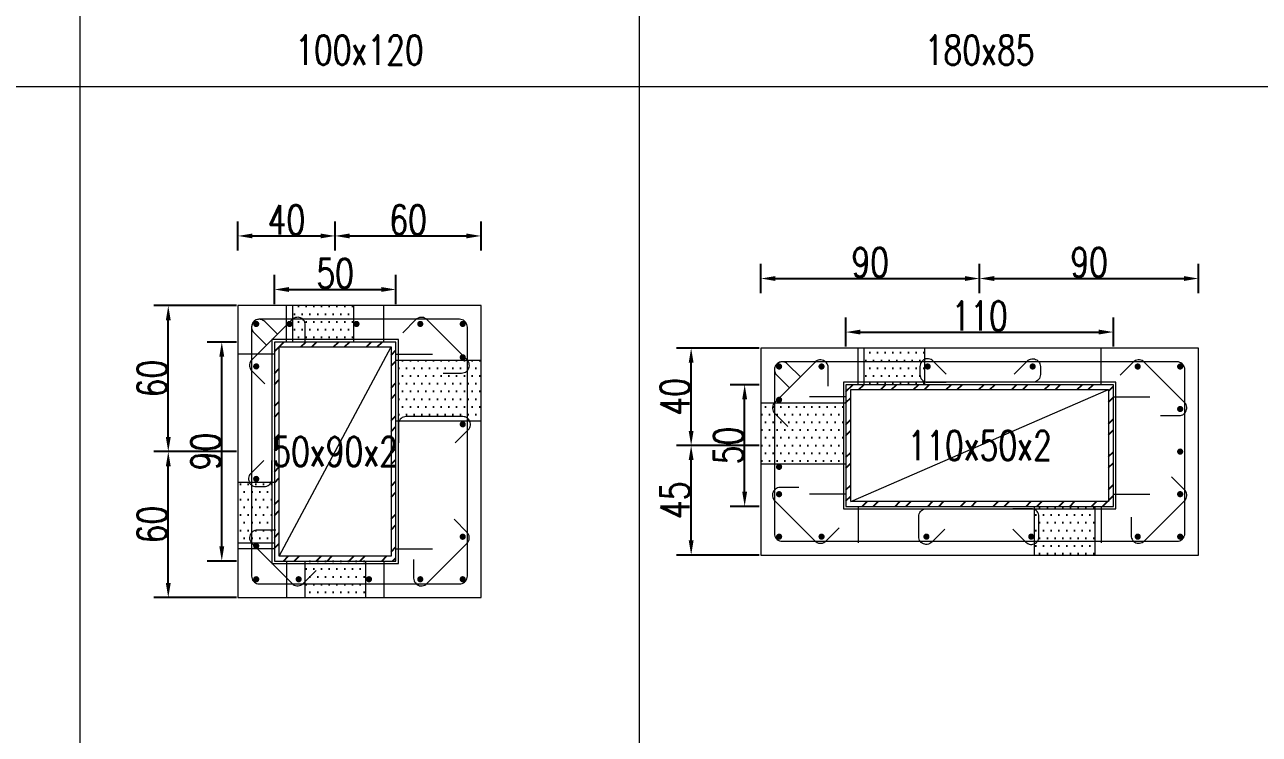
# Model space of a CAD drawing. Header units: millimetres. Extents: x 0 to 3905, y 0 to 8880.
# Drawn here: x 1427 to 1935, y 6568 to 6859 of the extents above; entities that cross this region are included whole.
import ezdxf
from ezdxf.enums import TextEntityAlignment as Align

# ---------------------------------------------------------------- set-up
doc = ezdxf.new("R2010")
doc.units = ezdxf.units.MM
doc.layers.get('DEFPOINTS').update_dxf_attribs({"color": 3})
for name, color, linetype in [('Hatch線', 6, 'Continuous'), ('TC-鋼粱', 132, 'Continuous'), ('主筋斷面', 2, 'Continuous'), ('文字-斷面尺寸', 7, 'Continuous'), ('文字-輔助字', 7, 'Continuous'), ('柱斷面線', 4, 'Continuous'), ('標註字', 4, 'Continuous'), ('箍筋線', 1, 'Continuous'), ('網格線', 7, 'Continuous'), ('鋼柱', 11, 'Continuous')]:
    doc.layers.add(name, color=color, linetype=linetype)
doc.styles.add('note', font='txt.shx', dxfattribs={"width": 0.75, "height": 12})
doc.styles.add('txt', font='txt.shx', dxfattribs={"height": 0.2, "bigfont": 'chineset.shx'})
doc.dimstyles.new('RCAD_DIM', dxfattribs={"dimtxt": 12, "dimasz": 6, "dimexe": 6, "dimexo": 0.625, "dimtad": 1, "dimdec": 0, "dimdsep": 46, "dimtxsty": 'note', "dimcen": 2.5, "dimclrd": 256, "dimclre": 256, "dimclrt": 256, "dimadec": 0, "dimazin": 0, "dimtfac": 1, "dimtmove": 0, "dimatfit": 3, "dimfxl": 0, "dimtolj": 1, "dimarcsym": 0})

# ---------------------------------------------------------------- blocks, each defined once
blk = doc.blocks.new('*D906')
at = {"layer": 'DEFPOINTS', "color": 0}
for p in [(1580, 6750.62), (1530, 6744), (1580, 6744)]:
    blk.add_point(p, dxfattribs=at)
at = {"layer": '標註字', "lineweight": -2}
for p, q in [((1530, 6744.62), (1530, 6756.62)), ((1580, 6744.62), (1580, 6756.62)), ((1536, 6750.62), (1574, 6750.62))]:
    blk.add_line(p, q, dxfattribs=at)
at = {"layer": '標註字'}
for points in [[(1536, 6751.62), (1536, 6749.62), (1530, 6750.62)], [(1574, 6749.62), (1574, 6751.62), (1580, 6750.62)]]:
    blk.add_solid(points, dxfattribs=at)
at = {"layer": '標註字', "insert": (1555, 6757.25), "char_height": 12, "attachment_point": 5, "style": 'note'}
blk.add_mtext('\\A1;50', dxfattribs=at)
blk = doc.blocks.new('*D907')
at = {"layer": 'DEFPOINTS', "color": 0}
for p in [(1508.38, 6729), (1515, 6729), (1515, 6639)]:
    blk.add_point(p, dxfattribs=at)
at = {"layer": '標註字', "lineweight": -2}
for p, q in [((1514.38, 6729), (1502.38, 6729)), ((1508.38, 6645), (1508.38, 6723)), ((1514.38, 6639), (1502.38, 6639))]:
    blk.add_line(p, q, dxfattribs=at)
at = {"layer": '標註字'}
for points in [[(1509.38, 6723), (1507.38, 6723), (1508.38, 6729)], [(1507.38, 6645), (1509.38, 6645), (1508.38, 6639)]]:
    blk.add_solid(points, dxfattribs=at)
at = {"layer": '標註字', "insert": (1501.75, 6684), "char_height": 12, "attachment_point": 5, "rotation": 90, "style": 'note'}
blk.add_mtext('\\A1;90', dxfattribs=at)
blk = doc.blocks.new('*D908')
at = {"layer": 'DEFPOINTS', "color": 0}
for p in [(1555, 6772.62), (1515, 6766), (1555, 6766)]:
    blk.add_point(p, dxfattribs=at)
at = {"layer": '標註字', "lineweight": -2}
for p, q in [((1515, 6766.62), (1515, 6778.62)), ((1555, 6766.62), (1555, 6778.62)), ((1521, 6772.62), (1549, 6772.62))]:
    blk.add_line(p, q, dxfattribs=at)
at = {"layer": '標註字'}
for points in [[(1521, 6773.62), (1521, 6771.62), (1515, 6772.62)], [(1549, 6771.62), (1549, 6773.62), (1555, 6772.62)]]:
    blk.add_solid(points, dxfattribs=at)
at = {"layer": '標註字', "insert": (1535, 6779.25), "char_height": 12, "attachment_point": 5, "style": 'note'}
blk.add_mtext('\\A1;40', dxfattribs=at)
blk = doc.blocks.new('*D909')
at = {"layer": 'DEFPOINTS', "color": 0}
for p in [(1615, 6772.62), (1555, 6766), (1615, 6766)]:
    blk.add_point(p, dxfattribs=at)
at = {"layer": '標註字', "lineweight": -2}
for p, q in [((1555, 6766.62), (1555, 6778.62)), ((1615, 6766.62), (1615, 6778.62)), ((1561, 6772.62), (1609, 6772.62))]:
    blk.add_line(p, q, dxfattribs=at)
at = {"layer": '標註字'}
for points in [[(1561, 6773.62), (1561, 6771.62), (1555, 6772.62)], [(1609, 6771.62), (1609, 6773.62), (1615, 6772.62)]]:
    blk.add_solid(points, dxfattribs=at)
at = {"layer": '標註字', "insert": (1585, 6779.25), "char_height": 12, "attachment_point": 5, "style": 'note'}
blk.add_mtext('\\A1;60', dxfattribs=at)
blk = doc.blocks.new('*D910')
at = {"layer": 'DEFPOINTS', "color": 0}
for p in [(1486.38, 6684), (1515, 6684), (1515, 6624)]:
    blk.add_point(p, dxfattribs=at)
at = {"layer": '標註字', "lineweight": -2}
for p, q in [((1514.38, 6684), (1480.38, 6684)), ((1486.38, 6630), (1486.38, 6678)), ((1514.38, 6624), (1480.38, 6624))]:
    blk.add_line(p, q, dxfattribs=at)
at = {"layer": '標註字'}
for points in [[(1487.38, 6678), (1485.38, 6678), (1486.38, 6684)], [(1485.38, 6630), (1487.38, 6630), (1486.38, 6624)]]:
    blk.add_solid(points, dxfattribs=at)
at = {"layer": '標註字', "insert": (1479.75, 6654), "char_height": 12, "attachment_point": 5, "rotation": 90, "style": 'note'}
blk.add_mtext('\\A1;60', dxfattribs=at)
blk = doc.blocks.new('*D911')
at = {"layer": 'DEFPOINTS', "color": 0}
for p in [(1486.38, 6744), (1515, 6744), (1515, 6684)]:
    blk.add_point(p, dxfattribs=at)
at = {"layer": '標註字', "lineweight": -2}
for p, q in [((1514.38, 6744), (1480.38, 6744)), ((1486.38, 6690), (1486.38, 6738)), ((1514.38, 6684), (1480.38, 6684))]:
    blk.add_line(p, q, dxfattribs=at)
at = {"layer": '標註字'}
for points in [[(1487.38, 6738), (1485.38, 6738), (1486.38, 6744)], [(1485.38, 6690), (1487.38, 6690), (1486.38, 6684)]]:
    blk.add_solid(points, dxfattribs=at)
at = {"layer": '標註字', "insert": (1479.75, 6714), "char_height": 12, "attachment_point": 5, "rotation": 90, "style": 'note'}
blk.add_mtext('\\A1;60', dxfattribs=at)
blk = doc.blocks.new('Circle_Filled')
at = {"const_width": 0.5}
blk.add_lwpolyline([(-0.25, 0, 1), (0.25, 0, 1)], format="xyb", close=True, dxfattribs=at)
blk = doc.blocks.new('*D1038')
at = {"layer": 'DEFPOINTS', "color": 0}
for p in [(1875, 6733.12), (1765, 6726.5), (1875, 6726.5)]:
    blk.add_point(p, dxfattribs=at)
at = {"layer": '標註字', "lineweight": -2}
for p, q in [((1765, 6727.12), (1765, 6739.12)), ((1875, 6727.12), (1875, 6739.12)), ((1771, 6733.12), (1869, 6733.12))]:
    blk.add_line(p, q, dxfattribs=at)
at = {"layer": '標註字'}
for points in [[(1771, 6734.12), (1771, 6732.12), (1765, 6733.12)], [(1869, 6732.12), (1869, 6734.12), (1875, 6733.12)]]:
    blk.add_solid(points, dxfattribs=at)
at = {"layer": '標註字', "insert": (1820, 6739.75), "char_height": 12, "attachment_point": 5, "style": 'note'}
blk.add_mtext('\\A1;110', dxfattribs=at)
blk = doc.blocks.new('*D1039')
at = {"layer": 'DEFPOINTS', "color": 0}
for p in [(1723.38, 6711.49), (1730, 6711.49), (1730, 6661.49)]:
    blk.add_point(p, dxfattribs=at)
at = {"layer": '標註字', "lineweight": -2}
for p, q in [((1729.38, 6711.49), (1717.38, 6711.49)), ((1723.38, 6667.49), (1723.38, 6705.49)), ((1729.38, 6661.49), (1717.38, 6661.49))]:
    blk.add_line(p, q, dxfattribs=at)
at = {"layer": '標註字'}
for points in [[(1724.38, 6705.49), (1722.38, 6705.49), (1723.38, 6711.49)], [(1722.38, 6667.49), (1724.38, 6667.49), (1723.38, 6661.49)]]:
    blk.add_solid(points, dxfattribs=at)
at = {"layer": '標註字', "insert": (1716.75, 6686.49), "char_height": 12, "attachment_point": 5, "rotation": 90, "style": 'note'}
blk.add_mtext('\\A1;50', dxfattribs=at)
blk = doc.blocks.new('*D1040')
at = {"layer": 'DEFPOINTS', "color": 0}
for p in [(1820, 6755.12), (1730, 6748.5), (1820, 6748.5)]:
    blk.add_point(p, dxfattribs=at)
at = {"layer": '標註字', "lineweight": -2}
for p, q in [((1730, 6749.12), (1730, 6761.12)), ((1820, 6749.12), (1820, 6761.12)), ((1736, 6755.12), (1814, 6755.12))]:
    blk.add_line(p, q, dxfattribs=at)
at = {"layer": '標註字'}
for points in [[(1736, 6756.12), (1736, 6754.12), (1730, 6755.12)], [(1814, 6754.12), (1814, 6756.12), (1820, 6755.12)]]:
    blk.add_solid(points, dxfattribs=at)
at = {"layer": '標註字', "insert": (1775, 6761.75), "char_height": 12, "attachment_point": 5, "style": 'note'}
blk.add_mtext('\\A1;90', dxfattribs=at)
blk = doc.blocks.new('*D1041')
at = {"layer": 'DEFPOINTS', "color": 0}
for p in [(1910, 6755.12), (1820, 6748.5), (1910, 6748.5)]:
    blk.add_point(p, dxfattribs=at)
at = {"layer": '標註字', "lineweight": -2}
for p, q in [((1820, 6749.12), (1820, 6761.12)), ((1910, 6749.12), (1910, 6761.12)), ((1826, 6755.12), (1904, 6755.12))]:
    blk.add_line(p, q, dxfattribs=at)
at = {"layer": '標註字'}
for points in [[(1826, 6756.12), (1826, 6754.12), (1820, 6755.12)], [(1904, 6754.12), (1904, 6756.12), (1910, 6755.12)]]:
    blk.add_solid(points, dxfattribs=at)
at = {"layer": '標註字', "insert": (1865, 6761.75), "char_height": 12, "attachment_point": 5, "style": 'note'}
blk.add_mtext('\\A1;90', dxfattribs=at)
blk = doc.blocks.new('*D1042')
at = {"layer": 'DEFPOINTS', "color": 0}
for p in [(1701.38, 6686.49), (1730, 6686.49), (1730, 6641.5)]:
    blk.add_point(p, dxfattribs=at)
at = {"layer": '標註字', "lineweight": -2}
for p, q in [((1729.38, 6686.49), (1695.38, 6686.49)), ((1701.38, 6647.5), (1701.38, 6680.49)), ((1729.38, 6641.5), (1695.38, 6641.5))]:
    blk.add_line(p, q, dxfattribs=at)
at = {"layer": '標註字'}
for points in [[(1702.38, 6680.49), (1700.38, 6680.49), (1701.38, 6686.49)], [(1700.38, 6647.5), (1702.38, 6647.5), (1701.38, 6641.5)]]:
    blk.add_solid(points, dxfattribs=at)
at = {"layer": '標註字', "insert": (1694.75, 6664), "char_height": 12, "attachment_point": 5, "rotation": 90, "style": 'note'}
blk.add_mtext('\\A1;45', dxfattribs=at)
blk = doc.blocks.new('*D1043')
at = {"layer": 'DEFPOINTS', "color": 0}
for p in [(1701.38, 6726.5), (1730, 6726.5), (1730, 6686.49)]:
    blk.add_point(p, dxfattribs=at)
at = {"layer": '標註字', "lineweight": -2}
for p, q in [((1729.38, 6726.5), (1695.38, 6726.5)), ((1701.38, 6692.49), (1701.38, 6720.5)), ((1729.38, 6686.49), (1695.38, 6686.49))]:
    blk.add_line(p, q, dxfattribs=at)
at = {"layer": '標註字'}
for points in [[(1702.38, 6720.5), (1700.38, 6720.5), (1701.38, 6726.5)], [(1700.38, 6692.49), (1702.38, 6692.49), (1701.38, 6686.49)]]:
    blk.add_solid(points, dxfattribs=at)
at = {"layer": '標註字', "insert": (1694.75, 6706.5), "char_height": 12, "attachment_point": 5, "rotation": 90, "style": 'note'}
blk.add_mtext('\\A1;40', dxfattribs=at)

msp = doc.modelspace()

# ---------------------------------------------------------------- hatches: boundary and pattern name
at = {"layer": 'Hatch線'}
h = msp.add_hatch(dxfattribs=at)
h.set_pattern_fill('ANSI32', color=256, style=0)
h.paths.add_polyline_path([(1530, 6639), (1580, 6639), (1580, 6729), (1530, 6729)], flags=17)
h.paths.add_polyline_path([(1532, 6641), (1532, 6727), (1578, 6727), (1578, 6641)])
h = msp.add_hatch(dxfattribs=at)
h.set_pattern_fill('ANSI32', color=256, style=0)
h.paths.add_polyline_path([(1765, 6661.49), (1875, 6661.49), (1875, 6711.49), (1765, 6711.49)], flags=17)
h.paths.add_polyline_path([(1767, 6663.49), (1767, 6709.49), (1873, 6709.49), (1873, 6663.49)])
at = {"layer": 'TC-鋼粱'}
h = msp.add_hatch(dxfattribs=at)
h.set_pattern_fill('DOTS', color=256, scale=2, style=0)
h.paths.add_polyline_path([(1562.5, 6744), (1537.5, 6744), (1537.5, 6729), (1562.5, 6729)], flags=17)
h = msp.add_hatch(dxfattribs=at)
h.set_pattern_fill('DOTS', color=256, scale=2, style=0)
h.paths.add_polyline_path([(1797.36, 6726.5), (1772.36, 6726.5), (1772.36, 6711.49), (1797.36, 6711.49)], flags=17)
h = msp.add_hatch(dxfattribs=at)
h.set_pattern_fill('DOTS', color=256, scale=2, style=0)
h.paths.add_polyline_path([(1615, 6696.49), (1615, 6721.49), (1580, 6721.49), (1580, 6696.49)], flags=17)
h = msp.add_hatch(dxfattribs=at)
h.set_pattern_fill('DOTS', color=256, scale=2, style=0)
h.paths.add_polyline_path([(1730, 6704), (1730, 6679), (1765, 6679), (1765, 6704)], flags=17)
h = msp.add_hatch(dxfattribs=at)
h.set_pattern_fill('DOTS', color=256, scale=2, style=0)
h.paths.add_polyline_path([(1515, 6671.5), (1515, 6646.5), (1530, 6646.5), (1530, 6671.5)], flags=17)
h = msp.add_hatch(dxfattribs=at)
h.set_pattern_fill('DOTS', color=256, scale=2, style=0)
h.paths.add_polyline_path([(1842.5, 6641.5), (1867.5, 6641.5), (1867.5, 6661.49), (1842.5, 6661.49)], flags=17)
h = msp.add_hatch(dxfattribs=at)
h.set_pattern_fill('DOTS', color=256, scale=2, style=0)
h.paths.add_polyline_path([(1542.64, 6624), (1567.64, 6624), (1567.64, 6639), (1542.64, 6639)], flags=17)

# ---------------------------------------------------------------- linework, layer by layer
at = {"layer": 'DEFPOINTS', "lineweight": 5}
for points in [[(1535, 6729), (1535, 6744)], [(1575, 6729), (1575, 6744)], [(1530, 6638), (1581, 6638), (1581, 6730), (1529, 6730), (1529, 6638), (1530, 6638)], [(1532, 6641), (1578, 6727)], [(1770, 6711.49), (1770, 6726.49)], [(1870, 6711.49), (1870, 6726.49)], [(1530, 6724), (1515, 6724)], [(1580, 6724), (1595, 6724)], [(1765, 6660.49), (1876, 6660.49), (1876, 6712.49), (1764, 6712.49), (1764, 6660.49), (1765, 6660.49)], [(1765, 6706.49), (1750, 6706.49)], [(1767, 6663.49), (1873, 6709.49)], [(1875, 6706.49), (1890, 6706.49)], [(1765, 6666.49), (1750, 6666.49)], [(1875, 6666.49), (1890, 6666.49)], [(1770, 6661.49), (1770, 6646.49)], [(1870, 6661.49), (1870, 6646.49)], [(1530, 6644), (1515, 6644)], [(1580, 6644), (1595, 6644)], [(1535, 6639), (1535, 6624)], [(1575, 6639), (1575, 6624)]]:
    msp.add_lwpolyline(points, dxfattribs=at)
at = {"layer": 'TC-鋼粱', "lineweight": 5}
for points in [[(1537.5, 6744), (1537.5, 6729)], [(1562.5, 6744), (1562.5, 6729)], [(1772.36, 6726.5), (1772.36, 6711.49)], [(1797.36, 6726.5), (1797.36, 6711.49)], [(1615, 6721.49), (1580, 6721.49)], [(1730, 6704), (1765, 6704)], [(1615, 6696.49), (1580, 6696.49)], [(1730, 6679), (1765, 6679)], [(1515, 6671.5), (1530, 6671.5)], [(1842.5, 6641.5), (1842.5, 6661.49)], [(1867.5, 6641.5), (1867.5, 6661.49)], [(1515, 6646.5), (1530, 6646.5)], [(1542.64, 6624), (1542.64, 6639)], [(1567.64, 6624), (1567.64, 6639)]]:
    msp.add_lwpolyline(points, dxfattribs=at)
at = {"layer": '柱斷面線', "lineweight": 5}
for points in [[(1515, 6624), (1615, 6624), (1615, 6744), (1515, 6744), (1515, 6624)], [(1730, 6641.5), (1910, 6641.5), (1910, 6726.5), (1730, 6726.5), (1730, 6641.5)]]:
    msp.add_lwpolyline(points, dxfattribs=at)
at = {"layer": '箍筋線', "lineweight": 5}
for points in [[(1542.73, 6728.39), (1542.73, 6736.01), (1542.68, 6736.54), (1542.55, 6737.06), (1542.33, 6737.55), (1542.03, 6737.99), (1541.67, 6738.38), (1541.24, 6738.7), (1540.77, 6738.94), (1540.26, 6739.11), (1539.73, 6739.18), (1539.2, 6739.17), (1538.67, 6739.06), (1538.17, 6738.87), (1537.71, 6738.6), (1537.31, 6738.26), (1520.74, 6721.69), (1520.39, 6721.27), (1520.11, 6720.79), (1519.92, 6720.27), (1519.83, 6719.73), (1519.83, 6719.17), (1519.92, 6718.63), (1520.11, 6718.11), (1520.39, 6717.63), (1520.74, 6717.2), (1526.13, 6711.82)], [(1531.44, 6732.05), (1526.06, 6737.44), (1525.65, 6737.78), (1525.19, 6738.05), (1524.69, 6738.24), (1524.17, 6738.35), (1523.63, 6738.36), (1523.1, 6738.29), (1522.59, 6738.12), (1522.12, 6737.88), (1521.69, 6737.56), (1521.33, 6737.17), (1521.03, 6736.73), (1520.81, 6736.24), (1520.68, 6735.72), (1520.63, 6735.19), (1520.63, 6632.81), (1520.68, 6632.26), (1520.83, 6631.72), (1521.06, 6631.22), (1521.38, 6630.77), (1521.77, 6630.38), (1522.22, 6630.06), (1522.72, 6629.83), (1523.26, 6629.68), (1523.81, 6629.63), (1606.19, 6629.63), (1606.74, 6629.68), (1607.28, 6629.83), (1607.78, 6630.06), (1608.23, 6630.38), (1608.62, 6630.77), (1608.94, 6631.22), (1609.17, 6631.72), (1609.32, 6632.26), (1609.37, 6632.81), (1609.37, 6735.19), (1609.32, 6735.74), (1609.17, 6736.28), (1608.94, 6736.78), (1608.62, 6737.23), (1608.23, 6737.62), (1607.78, 6737.94), (1607.28, 6738.17), (1606.74, 6738.32), (1606.19, 6738.37), (1523.81, 6738.37), (1523.28, 6738.32), (1522.76, 6738.19), (1522.27, 6737.97), (1521.83, 6737.67), (1521.44, 6737.31), (1521.12, 6736.88), (1520.88, 6736.41), (1520.71, 6735.9), (1520.64, 6735.37), (1520.65, 6734.83), (1520.76, 6734.31), (1520.95, 6733.81), (1521.22, 6733.35), (1521.56, 6732.94), (1526.95, 6727.56)], [(1599.39, 6716.27), (1607.01, 6716.27), (1607.54, 6716.32), (1608.06, 6716.45), (1608.55, 6716.67), (1608.99, 6716.97), (1609.38, 6717.33), (1609.7, 6717.76), (1609.94, 6718.23), (1610.11, 6718.74), (1610.18, 6719.27), (1610.17, 6719.8), (1610.06, 6720.33), (1609.87, 6720.83), (1609.6, 6721.29), (1609.26, 6721.69), (1592.69, 6738.26), (1592.27, 6738.61), (1591.79, 6738.89), (1591.27, 6739.08), (1590.73, 6739.17), (1590.17, 6739.17), (1589.63, 6739.08), (1589.11, 6738.89), (1588.63, 6738.61), (1588.2, 6738.26), (1582.82, 6732.87)], [(1757.73, 6710.89), (1757.73, 6718.51), (1757.68, 6719.04), (1757.55, 6719.56), (1757.33, 6720.05), (1757.03, 6720.49), (1756.67, 6720.88), (1756.24, 6721.2), (1755.77, 6721.44), (1755.26, 6721.61), (1754.73, 6721.68), (1754.2, 6721.67), (1753.67, 6721.56), (1753.17, 6721.37), (1752.71, 6721.1), (1752.31, 6720.76), (1735.74, 6704.19), (1735.39, 6703.77), (1735.11, 6703.29), (1734.92, 6702.77), (1734.83, 6702.23), (1734.83, 6701.67), (1734.92, 6701.13), (1735.11, 6700.61), (1735.39, 6700.13), (1735.74, 6699.7), (1741.13, 6694.32)], [(1806.26, 6715.82), (1800.87, 6721.21), (1800.47, 6721.55), (1800.01, 6721.82), (1799.51, 6722.01), (1798.98, 6722.11), (1798.45, 6722.13), (1797.92, 6722.06), (1797.41, 6721.89), (1796.94, 6721.65), (1796.51, 6721.33), (1796.15, 6720.94), (1795.85, 6720.5), (1795.63, 6720.01), (1795.5, 6719.49), (1795.45, 6718.96), (1795.45, 6715.67), (1795.5, 6715.12), (1795.65, 6714.59), (1795.88, 6714.09), (1796.2, 6713.63), (1796.59, 6713.24), (1797.04, 6712.93), (1797.54, 6712.69), (1798.08, 6712.55), (1798.63, 6712.5), (1806.25, 6712.5)], [(1834.18, 6715.82), (1839.57, 6721.21), (1839.98, 6721.55), (1840.44, 6721.82), (1840.94, 6722.01), (1841.46, 6722.11), (1841.99, 6722.13), (1842.52, 6722.06), (1843.03, 6721.89), (1843.5, 6721.65), (1843.93, 6721.33), (1844.3, 6720.94), (1844.59, 6720.5), (1844.81, 6720.01), (1844.94, 6719.49), (1844.99, 6718.96), (1844.99, 6715.67), (1844.94, 6715.12), (1844.8, 6714.59), (1844.56, 6714.09), (1844.25, 6713.63), (1843.86, 6713.24), (1843.4, 6712.93), (1842.9, 6712.69), (1842.37, 6712.55), (1841.81, 6712.5), (1834.19, 6712.5)], [(1894.39, 6698.77), (1902.01, 6698.77), (1902.54, 6698.82), (1903.06, 6698.95), (1903.55, 6699.17), (1903.99, 6699.47), (1904.38, 6699.83), (1904.7, 6700.26), (1904.94, 6700.73), (1905.11, 6701.24), (1905.18, 6701.77), (1905.17, 6702.3), (1905.06, 6702.83), (1904.87, 6703.33), (1904.6, 6703.79), (1904.26, 6704.19), (1887.69, 6720.76), (1887.27, 6721.11), (1886.79, 6721.39), (1886.27, 6721.58), (1885.73, 6721.67), (1885.17, 6721.67), (1884.63, 6721.58), (1884.11, 6721.39), (1883.63, 6721.11), (1883.2, 6720.76), (1877.82, 6715.37)], [(1746.44, 6714.55), (1741.06, 6719.94), (1740.65, 6720.28), (1740.19, 6720.55), (1739.69, 6720.74), (1739.17, 6720.85), (1738.63, 6720.86), (1738.1, 6720.79), (1737.59, 6720.62), (1737.12, 6720.38), (1736.69, 6720.06), (1736.33, 6719.67), (1736.03, 6719.23), (1735.81, 6718.74), (1735.68, 6718.22), (1735.64, 6717.69), (1735.64, 6650.31), (1735.68, 6649.76), (1735.83, 6649.22), (1736.06, 6648.72), (1736.38, 6648.27), (1736.77, 6647.88), (1737.22, 6647.56), (1737.72, 6647.33), (1738.26, 6647.18), (1738.81, 6647.13), (1901.19, 6647.13), (1901.74, 6647.18), (1902.28, 6647.33), (1902.78, 6647.56), (1903.23, 6647.88), (1903.62, 6648.27), (1903.94, 6648.72), (1904.17, 6649.22), (1904.32, 6649.76), (1904.36, 6650.31), (1904.36, 6717.69), (1904.32, 6718.24), (1904.17, 6718.78), (1903.94, 6719.28), (1903.62, 6719.73), (1903.23, 6720.12), (1902.78, 6720.44), (1902.28, 6720.67), (1901.74, 6720.82), (1901.19, 6720.87), (1738.81, 6720.87), (1738.28, 6720.82), (1737.76, 6720.69), (1737.27, 6720.47), (1736.83, 6720.17), (1736.44, 6719.81), (1736.12, 6719.38), (1735.88, 6718.91), (1735.71, 6718.4), (1735.64, 6717.87), (1735.65, 6717.33), (1735.76, 6716.81), (1735.95, 6716.31), (1736.22, 6715.85), (1736.56, 6715.44), (1741.95, 6710.06)], [(1604.32, 6687.59), (1609.71, 6692.97), (1610.05, 6693.38), (1610.32, 6693.84), (1610.51, 6694.34), (1610.62, 6694.86), (1610.63, 6695.4), (1610.56, 6695.93), (1610.39, 6696.43), (1610.15, 6696.91), (1609.83, 6697.33), (1609.44, 6697.7), (1609, 6698), (1608.51, 6698.22), (1607.99, 6698.35), (1607.46, 6698.39), (1584.17, 6698.39), (1583.62, 6698.35), (1583.09, 6698.2), (1582.59, 6697.97), (1582.13, 6697.65), (1581.74, 6697.26), (1581.43, 6696.81), (1581.19, 6696.3), (1581.05, 6695.77), (1581, 6695.22), (1581, 6687.6)], [(1525.68, 6680.4), (1520.29, 6675.01), (1519.95, 6674.61), (1519.68, 6674.15), (1519.49, 6673.65), (1519.38, 6673.13), (1519.37, 6672.59), (1519.44, 6672.06), (1519.61, 6671.55), (1519.85, 6671.08), (1520.17, 6670.65), (1520.56, 6670.29), (1521, 6669.99), (1521.49, 6669.77), (1522.01, 6669.64), (1522.54, 6669.59), (1525.82, 6669.59), (1526.38, 6669.64), (1526.91, 6669.79), (1527.41, 6670.02), (1527.87, 6670.34), (1528.26, 6670.73), (1528.57, 6671.18), (1528.81, 6671.68), (1528.95, 6672.22), (1529, 6672.77), (1529, 6680.39)], [(1882.27, 6657.11), (1882.27, 6649.49), (1882.32, 6648.96), (1882.45, 6648.44), (1882.67, 6647.95), (1882.97, 6647.51), (1883.33, 6647.12), (1883.76, 6646.8), (1884.23, 6646.56), (1884.74, 6646.39), (1885.27, 6646.32), (1885.8, 6646.33), (1886.33, 6646.44), (1886.83, 6646.63), (1887.29, 6646.9), (1887.69, 6647.24), (1904.26, 6663.81), (1904.61, 6664.23), (1904.89, 6664.71), (1905.08, 6665.23), (1905.17, 6665.77), (1905.17, 6666.33), (1905.08, 6666.87), (1904.89, 6667.39), (1904.61, 6667.87), (1904.26, 6668.3), (1898.87, 6673.68)], [(1745.61, 6669.23), (1737.99, 6669.23), (1737.46, 6669.18), (1736.94, 6669.05), (1736.45, 6668.83), (1736.01, 6668.53), (1735.62, 6668.17), (1735.3, 6667.74), (1735.06, 6667.27), (1734.89, 6666.76), (1734.82, 6666.23), (1734.83, 6665.7), (1734.94, 6665.17), (1735.13, 6664.67), (1735.4, 6664.21), (1735.74, 6663.81), (1752.31, 6647.24), (1752.73, 6646.89), (1753.21, 6646.61), (1753.73, 6646.42), (1754.27, 6646.33), (1754.83, 6646.33), (1755.37, 6646.42), (1755.89, 6646.61), (1756.37, 6646.89), (1756.8, 6647.24), (1762.18, 6652.63)], [(1805.75, 6652.18), (1800.36, 6646.79), (1799.95, 6646.45), (1799.49, 6646.18), (1798.99, 6645.99), (1798.47, 6645.88), (1797.94, 6645.87), (1797.41, 6645.94), (1796.9, 6646.11), (1796.43, 6646.35), (1796, 6646.67), (1795.63, 6647.06), (1795.34, 6647.5), (1795.12, 6647.99), (1794.98, 6648.51), (1794.94, 6649.04), (1794.94, 6657.32), (1794.99, 6657.88), (1795.13, 6658.41), (1795.36, 6658.91), (1795.68, 6659.37), (1796.07, 6659.76), (1796.53, 6660.07), (1797.03, 6660.31), (1797.56, 6660.45), (1798.11, 6660.5), (1805.73, 6660.5)], [(1833.6, 6652.18), (1838.98, 6646.79), (1839.39, 6646.45), (1839.85, 6646.18), (1840.35, 6645.99), (1840.87, 6645.88), (1841.41, 6645.87), (1841.94, 6645.94), (1842.44, 6646.11), (1842.92, 6646.35), (1843.34, 6646.67), (1843.71, 6647.06), (1844.01, 6647.5), (1844.23, 6647.99), (1844.36, 6648.51), (1844.4, 6649.04), (1844.4, 6657.32), (1844.36, 6657.88), (1844.21, 6658.41), (1843.98, 6658.91), (1843.66, 6659.37), (1843.27, 6659.76), (1842.82, 6660.07), (1842.31, 6660.31), (1841.78, 6660.45), (1841.23, 6660.5), (1833.61, 6660.5)], [(1587.27, 6639.61), (1587.27, 6631.99), (1587.32, 6631.46), (1587.45, 6630.94), (1587.67, 6630.45), (1587.97, 6630.01), (1588.33, 6629.62), (1588.76, 6629.3), (1589.23, 6629.06), (1589.74, 6628.89), (1590.27, 6628.82), (1590.8, 6628.83), (1591.33, 6628.94), (1591.83, 6629.13), (1592.29, 6629.4), (1592.69, 6629.74), (1609.26, 6646.31), (1609.61, 6646.73), (1609.89, 6647.21), (1610.08, 6647.73), (1610.17, 6648.27), (1610.17, 6648.83), (1610.08, 6649.37), (1609.89, 6649.89), (1609.61, 6650.37), (1609.26, 6650.8), (1603.87, 6656.18)], [(1530.61, 6651.73), (1522.99, 6651.73), (1522.46, 6651.68), (1521.94, 6651.55), (1521.45, 6651.33), (1521.01, 6651.03), (1520.62, 6650.67), (1520.3, 6650.24), (1520.06, 6649.77), (1519.89, 6649.26), (1519.82, 6648.73), (1519.83, 6648.2), (1519.94, 6647.67), (1520.13, 6647.17), (1520.4, 6646.71), (1520.74, 6646.31), (1537.31, 6629.74), (1537.73, 6629.39), (1538.21, 6629.11), (1538.73, 6628.92), (1539.27, 6628.83), (1539.83, 6628.83), (1540.37, 6628.92), (1540.89, 6629.11), (1541.37, 6629.39), (1541.8, 6629.74), (1547.18, 6635.13)]]:
    msp.add_lwpolyline(points, dxfattribs=at)
at = {"layer": '網格線', "lineweight": 5}
for points in [[(1450, 6864), (1450, 6834)], [(1680, 6864), (1680, 6834)], [(1180, 6834), (1450, 6834)], [(1450, 6834), (1680, 6834)], [(1450, 6834), (1450, 6462)], [(1680, 6834), (1960, 6834)], [(1680, 6834), (1680, 6462)]]:
    msp.add_lwpolyline(points, dxfattribs=at)
at = {"layer": '鋼柱', "lineweight": 5}
for points in [[(1530, 6639), (1580, 6639), (1580, 6729), (1530, 6729), (1530, 6639)], [(1532, 6641), (1532, 6727), (1578, 6727), (1578, 6641), (1532, 6641)], [(1765, 6661.49), (1875, 6661.49), (1875, 6711.49), (1765, 6711.49), (1765, 6661.49)], [(1767, 6663.49), (1767, 6709.49), (1873, 6709.49), (1873, 6663.49), (1767, 6663.49)]]:
    msp.add_lwpolyline(points, dxfattribs=at)

# ---------------------------------------------------------------- block references
at = {"layer": '主筋斷面', "lineweight": 5, "xscale": 2.539999961853027, "yscale": 2.539999961853027}
for p in [(1522.54, 6736.46), (1536.23, 6736.46), (1563.77, 6736.46), (1590, 6736.46), (1607.46, 6736.46), (1607.46, 6722.76), (1522.54, 6719), (1737.54, 6718.96), (1755, 6718.96), (1798.63, 6718.96), (1841.81, 6718.96), (1885, 6718.96), (1902.46, 6718.96), (1737.54, 6705.27), (1902.46, 6701.5), (1607.46, 6695.22), (1902.46, 6684), (1737.54, 6677.73), (1522.54, 6672.77), (1737.54, 6666.5), (1902.46, 6666.5), (1737.54, 6649.04), (1755, 6649.04), (1798.11, 6649.04), (1841.23, 6649.04), (1885, 6649.04), (1902.46, 6649.04), (1522.54, 6645.23), (1607.46, 6649), (1522.54, 6631.54), (1540, 6631.54), (1568.91, 6631.54), (1590, 6631.54), (1607.46, 6631.54)]:
    msp.add_blockref('Circle_Filled', p, dxfattribs=at)

# ---------------------------------------------------------------- texts
at = {"layer": '文字-斷面尺寸', "style": 'txt', "width": 0.75}
for s, p in [('100x120', (1565, 6849)), ('180x85', (1820, 6849))]:
    msp.add_text(s, height=12, dxfattribs=at).set_placement(p, align=Align.MIDDLE)
at = {"layer": '文字-輔助字', "style": 'txt', "width": 0.75}
for s, p in [('110x50x2', (1820, 6686.49)), ('50x90x2', (1555, 6684))]:
    msp.add_text(s, height=12, dxfattribs=at).set_placement(p, align=Align.MIDDLE)

# ---------------------------------------------------------------- dimensions: what is measured, and where the dimension line sits
at = {"layer": '標註字'}
for base, p1, p2, picture, middle in [((1555, 6772.62), (1515, 6766), (1555, 6766), '*D908', (1535, 6779.25)), ((1615, 6772.62), (1555, 6766), (1615, 6766), '*D909', (1585, 6779.25)), ((1820, 6755.12), (1730, 6748.5), (1820, 6748.5), '*D1040', (1775, 6761.75)), ((1910, 6755.12), (1820, 6748.5), (1910, 6748.5), '*D1041', (1865, 6761.75)), ((1580, 6750.62), (1530, 6744), (1580, 6744), '*D906', (1555, 6757.25)), ((1875, 6733.12), (1765, 6726.5), (1875, 6726.5), '*D1038', (1820, 6739.75))]:
    dim = msp.add_linear_dim(base=base, p1=p1, p2=p2, dimstyle='RCAD_DIM', dxfattribs=at)
    dim.commit()
    dim.dimension.update_dxf_attribs({"geometry": picture, "text_midpoint": middle})
for base, p1, p2, picture, middle in [((1486.38, 6744), (1515, 6684), (1515, 6744), '*D911', (1479.75, 6714)), ((1508.38, 6729), (1515, 6639), (1515, 6729), '*D907', (1501.75, 6684)), ((1701.38, 6726.5), (1730, 6686.49), (1730, 6726.5), '*D1043', (1694.75, 6706.5)), ((1723.38, 6711.49), (1730, 6661.49), (1730, 6711.49), '*D1039', (1716.75, 6686.49)), ((1701.38, 6686.49), (1730, 6641.5), (1730, 6686.49), '*D1042', (1694.75, 6664)), ((1486.38, 6684), (1515, 6624), (1515, 6684), '*D910', (1479.75, 6654))]:
    dim = msp.add_linear_dim(base=base, p1=p1, p2=p2, angle=90, dimstyle='RCAD_DIM', dxfattribs=at)
    dim.commit()
    dim.dimension.update_dxf_attribs({"geometry": picture, "text_midpoint": middle})

doc.saveas('drawing.dxf')
